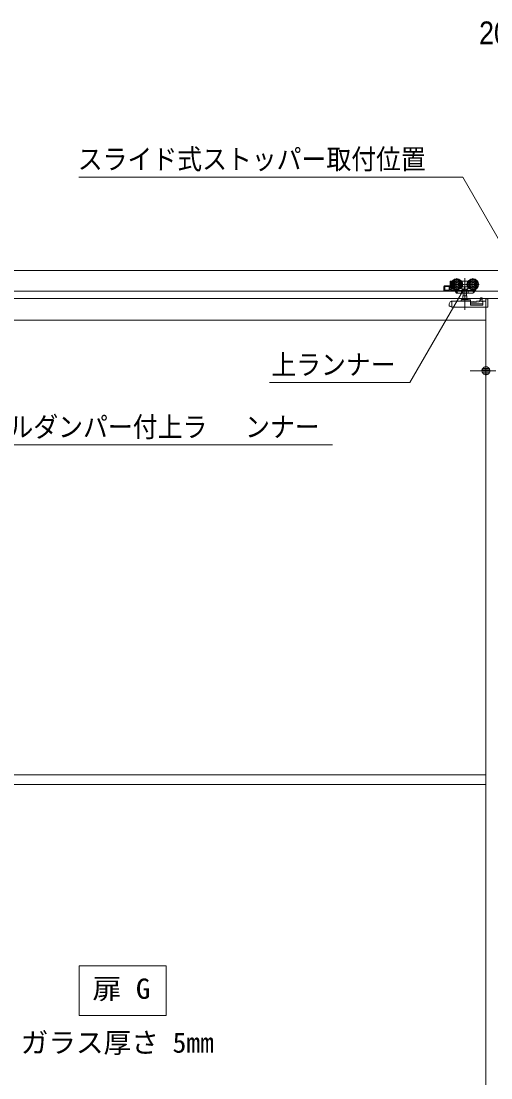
# Model space of a CAD drawing. Units: millimetres, scale not verified. Extents: x -6062 to 6062, y -3045 to 3045.
# Drawn here: x -3967 to -3212, y -947 to 751 of the extents above; entities that cross this region are included whole.
import ezdxf
from ezdxf.enums import TextEntityAlignment as Align

# ---------------------------------------------------------------- set-up
doc = ezdxf.new("R2010")
doc.units = ezdxf.units.MM
doc.header["$LTSCALE"] = 20
for name, color, linetype, lineweight in [('0-1_0', 7, 'Continuous', 9), ('0-2_2寸法-3', 7, 'Continuous', 9), ('0-3_3一般', 7, 'Continuous', 9), ('0-5_2寸法-2', 7, 'Continuous', 9)]:
    doc.layers.add(name, color=color, linetype=linetype, lineweight=lineweight)
doc.styles.add('ＭＳ ゴシック', font='')
doc.styles.add('ＭＳ Ｐゴシック', font='')
doc.styles.get('ＭＳ ゴシック').set_extended_font_data('MS Gothic')
doc.styles.get('ＭＳ Ｐゴシック').set_extended_font_data('MS PGothic')

# ---------------------------------------------------------------- blocks, each defined once
blk = doc.blocks.new('_Dot')
at = {"layer": '0-1_0'}
for p, q in [((-10, 0), (-20, 0)), ((9.78, 2), (-9.78, 2)), ((7.99, 6), (-7.99, 6)), ((9.16, -3.98), (-9.16, -3.98)), ((6, -7.98), (-6, -7.98))]:
    blk.add_line(p, q, dxfattribs=at)
for points in [[(10, 0), (9.92, 1.25), (9.69, 2.49), (9.3, 3.68), (8.76, 4.82), (8.09, 5.88), (7.29, 6.85), (6.37, 7.71), (5.36, 8.44), (4.26, 9.05), (3.09, 9.51), (1.87, 9.82), (0.63, 9.98), (-0.63, 9.98), (-1.87, 9.82), (-3.09, 9.51), (-4.26, 9.05), (-5.36, 8.44), (-6.37, 7.71), (-7.29, 6.85), (-8.09, 5.88), (-8.76, 4.82), (-9.3, 3.68), (-9.69, 2.49), (-9.92, 1.25), (-10, 0), (0, 0)], [(-10, 0), (-9.92, -1.25), (-9.69, -2.49), (-9.3, -3.68), (-8.76, -4.82), (-8.09, -5.88), (-7.29, -6.85), (-6.37, -7.71), (-5.36, -8.44), (-4.26, -9.05), (-3.09, -9.51), (-1.87, -9.82), (-0.63, -9.98), (0.63, -9.98), (1.87, -9.82), (3.09, -9.51), (4.26, -9.05), (5.36, -8.44), (6.37, -7.71), (7.29, -6.85), (8.09, -5.88), (8.76, -4.82), (9.3, -3.68), (9.69, -2.49), (9.92, -1.25), (10, 0), (0, 0)]]:
    blk.add_lwpolyline(points, close=True, dxfattribs=at)
blk = doc.blocks.new('グループ-134')
at = {"layer": '0-3_3一般'}
for p, q in [((19030, 7000), (-75990, 7000)), ((-29988, 6492), (-29988, 6362)), ((-29968, 6512), (-29808, 6512)), ((-29821.6, 6372), (-29821.6, 6482)), ((-29788, 6352), (-29788, 6652)), ((-29720.5, 6662), (-29778, 6662)), ((-29776, 6552), (-29380, 6552)), ((-29756, 6622), (-29756, 6578.7)), ((-29756, 6525.2), (-29756, 6452)), ((-29739.2, 6632), (-29746, 6632)), ((-29578, 6750), (-29578, 6354)), ((-29418, 6662), (-29435.5, 6662)), ((-29427.8, 6452.4), (-29428, 6452.5)), ((-29418, 6659.3), (-29418, 6654.4)), ((-29418, 6654.4), (-29418, 6634.4)), ((-29318, 6758.4), (-29318, 5738.4)), ((-29256, 6552), (-28860, 6552)), ((-29200.5, 6662), (-29218, 6662)), ((-29218, 6654.4), (-29218, 6659.3)), ((-29218, 6634.4), (-29218, 6654.4)), ((-29208.2, 6452.4), (-29208, 6452.5)), ((-29058, 6750), (-29058, 6354)), ((-75990, 6340), (19030, 6340)), ((-29788, 6342), (-29968, 6342)), ((-29788, 6352), (-29788, 6342)), ((-29788, 6342), (-29638.9, 6342)), ((-29758, 6412), (-29691.1, 6412)), ((-29746, 6442), (-29720.5, 6442)), ((-29638.9, 6342), (-29617, 6342)), ((-29628.9, 6342), (-29586.4, 6276.5)), ((-29615.1, 6375.8), (-29612.6, 6372)), ((-29606.1, 6362), (-29554.2, 6282)), ((-29600.7, 6362), (-29390, 6362)), ((-29542.2, 6272), (-29547.7, 6272)), ((-29542.2, 6272), (-29416, 6272)), ((-29428, 6398), (-29418, 6398)), ((-29421.9, 6362), (-29421.9, 6282)), ((-29416.3, 6272), (-29416, 6272)), ((-29416, 6272), (-29371.7, 6272)), ((-29381, 6080), (-29381, 6190)), ((-29381, 6190), (-29255, 6190)), ((-29374.3, 6371.5), (-29374.2, 6372)), ((-29374.2, 6282), (-29374.2, 6372)), ((-29371.9, 6272.1), (-29371.7, 6272)), ((-29371.7, 6272), (-29264.3, 6272)), ((-29367.5, 6190), (-29367.5, 6272)), ((-29268.5, 6272), (-29268.5, 6190)), ((-29264.1, 6272.1), (-29264.3, 6272)), ((-29264.3, 6272), (-29220, 6272)), ((-29261.8, 6372), (-29261.8, 6282)), ((-29255, 6190), (-29255, 6080)), ((-29246.5, 6362), (-29246, 6362)), ((-29246, 6362), (-28999.6, 6362)), ((-29220, 6272), (-29063.4, 6272)), ((-29219.7, 6272), (-29220, 6272)), ((-29218, 6398), (-29218, 6449.5)), ((-29218, 6398), (-29208, 6398)), ((-29214.1, 6362), (-29214.1, 6282)), ((-29117.8, 6362), (-29039.2, 6310.9)), ((-29046.7, 6281.1), (-29028.3, 6309.4)), ((-29006, 6362), (-29039.2, 6310.9)), ((-29038.8, 6311.1), (-29039.2, 6310.9)), ((-29028.3, 6309.4), (-28991.2, 6366.5)), ((-29014.4, 6303.3), (-29027, 6311.4)), ((-29014.4, 6303.3), (-28964.5, 6380.1)), ((-28991.2, 6366.5), (-28974.2, 6392.7)), ((-28964.5, 6380.1), (-28949, 6403.9)), ((-28952.5, 6406.1), (-28949, 6403.9)), ((-28814.6, 6118.6), (-28814.3, 6119.2)), ((-28802.4, 6124.7), (-28802, 6124.7)), ((-28802, 6124.7), (-28762.4, 6124.7)), ((-28762, 6124.4), (-28762, 6124.4)), ((-28320, 6100), (-52320, 6100)), ((-29792.6, 5860), (-29792.6, 5846.5)), ((-29792.6, 5846.5), (-29757.4, 5833.3)), ((-29757.4, 6008.7), (-29766.1, 6005.4)), ((-29757.4, 6008.7), (-29747.5, 6012.4)), ((-29738, 5826), (-29757.4, 5833.3)), ((-29739.7, 6015.3), (-29747.5, 6012.4)), ((-29738, 6006.3), (-29738, 6006)), ((-29738, 6006), (-29738, 5826)), ((-28578, 5826), (-29738, 5826)), ((-29148, 6016), (-29736.2, 6016)), ((-29438, 6046), (-29438, 6026)), ((-29371.3, 6056), (-29428, 6056)), ((-29230, 6080), (-29406, 6080)), ((-29371.3, 6056), (-29264.7, 6056)), ((-29148, 6056), (-29264.7, 6056)), ((-29138, 6026), (-29138, 6046)), ((-29138, 6026), (-29138, 6006)), ((-29138, 5888), (-29138, 6006)), ((-29138, 5926), (-28738, 5926)), ((-29138, 5888), (-28738, 5888)), ((-28822, 6092), (-28822, 6040.2)), ((-28738, 5888), (-28738, 5996)), ((-28718, 6016), (-28638, 6016)), ((-28640, -39740), (-28640, 6050)), ((-28640, 6050), (-28640, -39740)), ((-28638, 6016), (-28638, 6086)), ((-4640, 6100), (-28611.1, 6100)), ((-28576, 6074), (-28576, 5860)), ((-28640, 5400), (-52000, 5400)), ((-52000, -9200), (-28640, -9200)), ((-52000, -9520), (-28640, -9520))]:
    blk.add_line(p, q, dxfattribs=at)
blk.add_lwpolyline([(-29958, 6372), (-29958, 6482), (-29818, 6482), (-29818, 6372)], close=True, dxfattribs=at)
for points in [[(-29418, 6449.5), (-29418.3, 6449.6), (-29418.5, 6449.7), (-29418.8, 6449.7), (-29419, 6449.8), (-29419.3, 6449.9), (-29419.5, 6449.9), (-29419.8, 6450), (-29420, 6450.1), (-29420.3, 6450.2), (-29420.5, 6450.2), (-29420.8, 6450.3), (-29421, 6450.4), (-29421.3, 6450.5), (-29421.5, 6450.5), (-29421.8, 6450.6), (-29422, 6450.7), (-29422.3, 6450.8), (-29422.5, 6450.8), (-29422.8, 6450.9), (-29423, 6451), (-29423.3, 6451.1), (-29423.5, 6451.1), (-29423.8, 6451.2), (-29424, 6451.3), (-29424.3, 6451.4), (-29424.5, 6451.4), (-29424.8, 6451.5), (-29425, 6451.6), (-29425.3, 6451.7), (-29425.5, 6451.7), (-29425.8, 6451.8), (-29426, 6451.9), (-29426.3, 6452), (-29426.5, 6452), (-29426.8, 6452.1), (-29427, 6452.2), (-29427.3, 6452.3), (-29427.5, 6452.3), (-29427.8, 6452.4)], [(-29218, 6659.3), (-29218, 6662), (-29418, 6662), (-29418, 6659.3)], [(-29218, 6449.5), (-29217.7, 6449.6), (-29217.5, 6449.7), (-29217.2, 6449.7), (-29217, 6449.8), (-29216.7, 6449.9), (-29216.5, 6449.9), (-29216.2, 6450), (-29216, 6450.1), (-29215.7, 6450.2), (-29215.5, 6450.2), (-29215.2, 6450.3), (-29215, 6450.4), (-29214.7, 6450.5), (-29214.5, 6450.5), (-29214.2, 6450.6), (-29214, 6450.7), (-29213.7, 6450.8), (-29213.5, 6450.8), (-29213.2, 6450.9), (-29213, 6451), (-29212.7, 6451.1), (-29212.5, 6451.1), (-29212.2, 6451.2), (-29212, 6451.3), (-29211.7, 6451.4), (-29211.5, 6451.4), (-29211.2, 6451.5), (-29211, 6451.6), (-29210.7, 6451.7), (-29210.5, 6451.7), (-29210.2, 6451.8), (-29210, 6451.9), (-29209.7, 6452), (-29209.5, 6452), (-29209.2, 6452.1), (-29209, 6452.2), (-29208.7, 6452.3), (-29208.5, 6452.3), (-29208.2, 6452.4)], [(-29661.8, 6392.7), (-29648.4, 6372), (-29758, 6372), (-29758, 6412)], [(-29628.9, 6352), (-29628.9, 6362), (-29606.1, 6362), (-29612.6, 6372)], [(-29578, 6272), (-29547.7, 6272), (-29554.2, 6282)], [(-29421.9, 6282), (-29421.9, 6281.7), (-29421.9, 6281.3), (-29421.8, 6281), (-29421.8, 6280.7), (-29421.7, 6280.4), (-29421.7, 6280.1), (-29421.6, 6279.8), (-29421.6, 6279.4), (-29421.5, 6279.1), (-29421.4, 6278.8), (-29421.4, 6278.5), (-29421.3, 6278.2), (-29421.2, 6277.9), (-29421.1, 6277.6), (-29421, 6277.3), (-29420.9, 6276.9), (-29420.8, 6276.6), (-29420.7, 6276.3), (-29420.6, 6276), (-29420.4, 6275.7), (-29420.3, 6275.4), (-29420.2, 6275.1), (-29420, 6274.8), (-29419.8, 6274.6), (-29419.7, 6274.3), (-29419.5, 6274.1), (-29419.3, 6273.8), (-29419.1, 6273.6), (-29418.9, 6273.4), (-29418.7, 6273.2), (-29418.5, 6273), (-29418.2, 6272.9), (-29418, 6272.7), (-29417.7, 6272.6), (-29417.5, 6272.4), (-29417.2, 6272.3), (-29416.9, 6272.2), (-29416.6, 6272.1), (-29416.3, 6272)], [(-29418, 6449.5), (-29418, 6398), (-29218, 6398)], [(-29390, 6362), (-29389.5, 6362), (-29389, 6362), (-29388.5, 6362.1), (-29388, 6362.1), (-29387.5, 6362.2), (-29387, 6362.3), (-29386.4, 6362.4), (-29385.9, 6362.5), (-29385.4, 6362.6), (-29384.9, 6362.7), (-29384.4, 6362.8), (-29383.9, 6363), (-29383.4, 6363.1), (-29382.9, 6363.3), (-29382.4, 6363.5), (-29381.9, 6363.7), (-29381.3, 6363.9), (-29380.8, 6364.1), (-29380.3, 6364.3), (-29379.8, 6364.5), (-29379.3, 6364.8), (-29378.8, 6365), (-29378.4, 6365.3), (-29377.9, 6365.6), (-29377.5, 6365.9), (-29377.1, 6366.2), (-29376.8, 6366.5), (-29376.4, 6366.9), (-29376.1, 6367.2), (-29375.8, 6367.6), (-29375.6, 6368), (-29375.3, 6368.4), (-29375.1, 6368.8), (-29374.9, 6369.2), (-29374.8, 6369.6), (-29374.6, 6370.1), (-29374.5, 6370.5), (-29374.4, 6371), (-29374.3, 6371.5)], [(-29374.2, 6282), (-29374.2, 6281.7), (-29374.2, 6281.4), (-29374.2, 6281.2), (-29374.2, 6280.9), (-29374.2, 6280.6), (-29374.2, 6280.3), (-29374.2, 6280.1), (-29374.2, 6279.8), (-29374.2, 6279.5), (-29374.2, 6279.2), (-29374.2, 6278.9), (-29374.2, 6278.7), (-29374.2, 6278.4), (-29374.2, 6278.1), (-29374.1, 6277.8), (-29374.1, 6277.5), (-29374.1, 6277.2), (-29374.1, 6276.9), (-29374.1, 6276.7), (-29374.1, 6276.4), (-29374.1, 6276.1), (-29374.1, 6275.8), (-29374, 6275.5), (-29374, 6275.3), (-29373.9, 6275), (-29373.9, 6274.7), (-29373.8, 6274.5), (-29373.7, 6274.3), (-29373.6, 6274), (-29373.5, 6273.8), (-29373.3, 6273.6), (-29373.2, 6273.4), (-29373, 6273.2), (-29372.9, 6273), (-29372.7, 6272.8), (-29372.5, 6272.6), (-29372.3, 6272.4), (-29372.1, 6272.3), (-29371.9, 6272.1)], [(-29261.8, 6282), (-29261.8, 6281.7), (-29261.8, 6281.4), (-29261.8, 6281.2), (-29261.8, 6280.9), (-29261.8, 6280.6), (-29261.8, 6280.3), (-29261.8, 6280.1), (-29261.8, 6279.8), (-29261.8, 6279.5), (-29261.8, 6279.2), (-29261.8, 6278.9), (-29261.8, 6278.7), (-29261.8, 6278.4), (-29261.8, 6278.1), (-29261.9, 6277.8), (-29261.9, 6277.5), (-29261.9, 6277.2), (-29261.9, 6276.9), (-29261.9, 6276.7), (-29261.9, 6276.4), (-29261.9, 6276.1), (-29261.9, 6275.8), (-29262, 6275.5), (-29262, 6275.3), (-29262.1, 6275), (-29262.1, 6274.7), (-29262.2, 6274.5), (-29262.3, 6274.3), (-29262.4, 6274), (-29262.5, 6273.8), (-29262.7, 6273.6), (-29262.8, 6273.4), (-29263, 6273.2), (-29263.1, 6273), (-29263.3, 6272.8), (-29263.5, 6272.6), (-29263.7, 6272.4), (-29263.9, 6272.3), (-29264.1, 6272.1)], [(-29261.8, 6372), (-29261.7, 6371.5), (-29261.6, 6371), (-29261.5, 6370.5), (-29261.4, 6370.1), (-29261.2, 6369.6), (-29261.1, 6369.2), (-29260.9, 6368.8), (-29260.7, 6368.4), (-29260.4, 6368), (-29260.2, 6367.6), (-29259.9, 6367.2), (-29259.6, 6366.9), (-29259.2, 6366.5), (-29258.9, 6366.2), (-29258.5, 6365.9), (-29258.1, 6365.6), (-29257.6, 6365.3), (-29257.2, 6365), (-29256.7, 6364.8), (-29256.2, 6364.5), (-29255.7, 6364.3), (-29255.2, 6364.1), (-29254.7, 6363.9), (-29254.1, 6363.7), (-29253.6, 6363.5), (-29253.1, 6363.3), (-29252.6, 6363.1), (-29252.1, 6363), (-29251.6, 6362.8), (-29251.1, 6362.7), (-29250.6, 6362.6), (-29250.1, 6362.5), (-29249.6, 6362.4), (-29249, 6362.3), (-29248.5, 6362.2), (-29248, 6362.1), (-29247.5, 6362.1), (-29247, 6362), (-29246.5, 6362)], [(-29214.1, 6282), (-29214.1, 6281.7), (-29214.1, 6281.3), (-29214.2, 6281), (-29214.2, 6280.7), (-29214.3, 6280.4), (-29214.3, 6280.1), (-29214.4, 6279.8), (-29214.4, 6279.4), (-29214.5, 6279.1), (-29214.6, 6278.8), (-29214.6, 6278.5), (-29214.7, 6278.2), (-29214.8, 6277.9), (-29214.9, 6277.6), (-29215, 6277.3), (-29215.1, 6276.9), (-29215.2, 6276.6), (-29215.3, 6276.3), (-29215.4, 6276), (-29215.6, 6275.7), (-29215.7, 6275.4), (-29215.8, 6275.1), (-29216, 6274.8), (-29216.2, 6274.6), (-29216.3, 6274.3), (-29216.5, 6274.1), (-29216.7, 6273.8), (-29216.9, 6273.6), (-29217.1, 6273.4), (-29217.3, 6273.2), (-29217.5, 6273), (-29217.8, 6272.9), (-29218, 6272.7), (-29218.3, 6272.6), (-29218.5, 6272.4), (-29218.8, 6272.3), (-29219.1, 6272.2), (-29219.4, 6272.1), (-29219.7, 6272)], [(-29028.3, 6309.4), (-29028.1, 6309.7), (-29028, 6310), (-29027.9, 6310.2), (-29027.8, 6310.5), (-29027.8, 6310.7), (-29027.8, 6311), (-29027.8, 6311.2), (-29027.8, 6311.4), (-29027.9, 6311.5), (-29028, 6311.7), (-29028.2, 6311.8), (-29028.4, 6312), (-29028.6, 6312.1), (-29028.9, 6312.2), (-29029.2, 6312.2), (-29029.5, 6312.3), (-29029.8, 6312.3), (-29030.2, 6312.4), (-29030.6, 6312.4), (-29031.1, 6312.4), (-29031.5, 6312.3), (-29032, 6312.3), (-29032.5, 6312.3), (-29032.9, 6312.2), (-29033.3, 6312.2), (-29033.8, 6312.1), (-29034.2, 6312.1), (-29034.6, 6312), (-29035, 6312), (-29035.4, 6311.9), (-29035.8, 6311.8), (-29036.2, 6311.8), (-29036.6, 6311.7), (-29037, 6311.6), (-29037.4, 6311.5), (-29037.8, 6311.4), (-29038.1, 6311.3), (-29038.5, 6311.2), (-29038.8, 6311.1)], [(-28821.9, 6092.1), (-28821.9, 6092.8), (-28821.8, 6093.5), (-28821.8, 6094.2), (-28821.8, 6094.9), (-28821.7, 6095.6), (-28821.7, 6096.3), (-28821.6, 6097), (-28821.6, 6097.8), (-28821.5, 6098.5), (-28821.4, 6099.2), (-28821.3, 6099.9), (-28821.2, 6100.6), (-28821, 6101.3), (-28820.9, 6102), (-28820.7, 6102.7), (-28820.6, 6103.4), (-28820.4, 6104), (-28820.2, 6104.7), (-28820.1, 6105.4), (-28819.9, 6106.1), (-28819.7, 6106.8), (-28819.4, 6107.5), (-28819.2, 6108.2), (-28819, 6108.9), (-28818.7, 6109.5), (-28818.5, 6110.2), (-28818.3, 6110.9), (-28818, 6111.5), (-28817.7, 6112.2), (-28817.4, 6112.8), (-28817.2, 6113.5), (-28816.9, 6114.1), (-28816.6, 6114.8), (-28816.3, 6115.4), (-28815.9, 6116.1), (-28815.6, 6116.7), (-28815.3, 6117.3), (-28815, 6118), (-28814.6, 6118.6)], [(-28814.2, 6119.2), (-28814.1, 6119.5), (-28813.9, 6119.8), (-28813.7, 6120.1), (-28813.5, 6120.4), (-28813.3, 6120.6), (-28813.1, 6120.9), (-28812.9, 6121.1), (-28812.7, 6121.4), (-28812.4, 6121.6), (-28812.2, 6121.8), (-28811.9, 6122), (-28811.7, 6122.2), (-28811.4, 6122.4), (-28811.1, 6122.6), (-28810.8, 6122.8), (-28810.5, 6122.9), (-28810.1, 6123.1), (-28809.8, 6123.2), (-28809.5, 6123.3), (-28809.1, 6123.4), (-28808.7, 6123.5), (-28808.4, 6123.6), (-28808, 6123.7), (-28807.7, 6123.8), (-28807.3, 6123.9), (-28807, 6124), (-28806.6, 6124.1), (-28806.2, 6124.2), (-28805.9, 6124.2), (-28805.5, 6124.3), (-28805.2, 6124.3), (-28804.8, 6124.4), (-28804.5, 6124.5), (-28804.1, 6124.5), (-28803.8, 6124.5), (-28803.4, 6124.6), (-28803.1, 6124.6), (-28802.7, 6124.6), (-28802.4, 6124.7)], [(-28762.4, 6124.7), (-28762.3, 6124.7), (-28762.3, 6124.7), (-28762.3, 6124.7), (-28762.3, 6124.7), (-28762.3, 6124.7), (-28762.3, 6124.7), (-28762.3, 6124.7), (-28762.3, 6124.7), (-28762.2, 6124.7), (-28762.2, 6124.7), (-28762.2, 6124.7), (-28762.2, 6124.6), (-28762.2, 6124.6), (-28762.2, 6124.6), (-28762.2, 6124.6), (-28762.2, 6124.6), (-28762.2, 6124.6), (-28762.1, 6124.6), (-28762.1, 6124.6), (-28762.1, 6124.6), (-28762.1, 6124.6), (-28762.1, 6124.6), (-28762.1, 6124.6), (-28762.1, 6124.6), (-28762.1, 6124.6), (-28762.1, 6124.5), (-28762.1, 6124.5), (-28762.1, 6124.5), (-28762, 6124.5), (-28762, 6124.5), (-28762, 6124.5), (-28762, 6124.5), (-28762, 6124.5), (-28762, 6124.5), (-28762, 6124.4), (-28762, 6124.4), (-28762, 6124.4), (-28762, 6124.4), (-28762, 6124.4)], [(-28762, 6062.3), (-28762, 6116), (-28762, 6122.8), (-28762, 6124.4)], [(-29818, 5930.5), (-29818, 5860), (-29792.6, 5860)], [(-29747.5, 6012.4), (-29747.2, 6012.3), (-29746.9, 6012.2), (-29746.6, 6012.1), (-29746.3, 6012), (-29746, 6012), (-29745.7, 6011.8), (-29745.4, 6011.7), (-29745.1, 6011.6), (-29744.8, 6011.5), (-29744.5, 6011.4), (-29744.2, 6011.3), (-29743.9, 6011.2), (-29743.6, 6011.1), (-29743.3, 6011), (-29743, 6010.9), (-29742.7, 6010.7), (-29742.4, 6010.6), (-29742.1, 6010.5), (-29741.8, 6010.4), (-29741.5, 6010.2), (-29741.2, 6010.1), (-29740.9, 6010), (-29740.6, 6009.8), (-29740.4, 6009.7), (-29740.1, 6009.5), (-29739.9, 6009.3), (-29739.6, 6009.2), (-29739.4, 6009), (-29739.2, 6008.8), (-29739.1, 6008.5), (-29738.9, 6008.3), (-29738.7, 6008.1), (-29738.6, 6007.9), (-29738.5, 6007.6), (-29738.4, 6007.4), (-29738.3, 6007.1), (-29738.2, 6006.8), (-29738.1, 6006.6), (-29738, 6006.3)], [(-28792, 6059.1), (-28842, 6027.6), (-29138, 5996)], [(-29120.1, 5963.7), (-28762, 6002), (-28762, 6062.3), (-28792, 6059.1)], [(-28578, 5826), (-28578, 6086), (-28638, 6086)], [(-28576, 6074), (-28576, 6084), (-28578, 6084)], [(-28576, 5860), (-28576.6, 5853.7), (-28578, 5848.8)]]:
    blk.add_lwpolyline(points, dxfattribs=at)
for centre, radius in [((-29578, 6552), 180), ((-29578, 6552), 160), ((-29578, 6552), 130), ((-29578, 6552), 126), ((-29578, 6552), 104), ((-29578, 6552), 74), ((-29578, 6552), 60), ((-29058, 6552), 180), ((-29058, 6552), 160), ((-29058, 6552), 130), ((-29058, 6552), 126), ((-29058, 6552), 104), ((-29058, 6552), 74), ((-29058, 6552), 60)]:
    blk.add_circle(centre, radius, dxfattribs=at)
for centre, radius, start, end in [((-29968, 6492), 20, 90, 180), ((-29808, 6532), 20, 270, 0), ((-29778, 6652), 10, 90, 180), ((-29746, 6622), 10, 90, 180), ((-29736, 6462), 20, 180, 270), ((-29746, 6452), 10, 180, 270), ((-29578, 6552), 190, 327.3631, 32.6369), ((-29058, 6552), 190, 147.3631, 212.6369), ((-29968, 6362), 20, 180, 270), ((-29638.9, 6352), 10, 270, 0), ((-29600.7, 6372), 10, 213, 270), ((-29578, 6282), 10, 213, 270), ((-29542.2, 6282), 10, 213, 270), ((-29063.4, 6292), 20, 270, 327), ((-28999.6, 6372), 10, 270, 327), ((-29738, 5930.5), 80, 110.55605, 180), ((-29736.2, 6006), 10, 90, 110.55605), ((-29448, 6026), 10, 270, 0), ((-29428, 6046), 10, 90, 180), ((-29406, 6068), 12, 90, 180), ((-29406, 6068), 12, 180, 270), ((-29230, 6068), 12, 0, 90), ((-29230, 6068), 12, 270, 0), ((-29148, 6046), 10, 0, 90), ((-29148, 6006), 10, 0, 90), ((-29118, 5943.8), 20, 96.10164, 180), ((-28718, 5996), 20, 90, 180)]:
    blk.add_arc(centre, radius, start, end, dxfattribs=at)
blk = doc.blocks.new('グループ-135')
at = {"layer": '0-3_3一般'}
blk.add_line((20736.5, 7000), (-77863.5, 7000), dxfattribs=at)
blk = doc.blocks.new('グループ-136')
at = {"layer": '0-3_3一般'}
for name in ['グループ-135', 'グループ-134']:
    blk.add_blockref(name, (0, 0), dxfattribs=at)

msp = doc.modelspace()

# ---------------------------------------------------------------- linework, layer by layer
at = {"layer": '0-2_2寸法-3'}
for p, q in [((-3248.51, 323.83), (-3258.29, 323.83)), ((-3253.23, 327.83), (-3253.57, 327.83)), ((-3253.23, 327.83), (-3253.57, 327.83)), ((-3249.4, 319.83), (-3257.4, 319.83))]:
    msp.add_line(p, q, dxfattribs=at)
for points in [[(-3165.5, 341.8), (-3256.83, 500), (-3873.62, 500)], [(-3465.94, 70), (-4064.78, 70), (-4211.02, 323.3)], [(-3567.56, 170), (-3341.64, 170), (-3253.4, 322.84)]]:
    msp.add_lwpolyline(points, dxfattribs=at)
msp.add_lwpolyline([(-3873.5, -767), (-3733.5, -767), (-3733.5, -847), (-3873.5, -847)], close=True, dxfattribs=at)
msp.add_circle((-3253.4, 322.84), 5.01, dxfattribs=at)
msp.add_circle((-3253.4, 322.84), 5.01, dxfattribs=at)
at = {"layer": '0-5_2寸法-2'}
for p, q in [((-3219.5, 208), (-3219.5, 209)), ((-3232.21, 189), (-3244.92, 189)), ((-3203.5, 189), (-3219.5, 189))]:
    msp.add_line(p, q, dxfattribs=at)

# ---------------------------------------------------------------- block references
at = {"layer": '0-3_3一般', "xscale": 0.05, "yscale": 0.05}
msp.add_blockref('グループ-136', (-1787.5, 0), dxfattribs=at)
at = {"layer": '0-5_2寸法-2', "xscale": 0.6356201, "yscale": 0.6356201}
msp.add_blockref('_Dot', (-3219.5, 189), dxfattribs=at)

# ---------------------------------------------------------------- texts
at = {"layer": '0-2_2寸法-3', "style": 'ＭＳ ゴシック'}
for s, width, p in [('スライド式ストッパー取付位置', 0.9, (-3875.54, 502.97)), ('上ランナー', 0.9, (-3564.52, 172.77)), ('ダブルダンパー付上ラ', 0.9, (-4066.88, 72.77)), ('ンナー', 0.9, (-3606.57, 72.77)), ('扉 G', 1.05, (-3852.01, -829.87))]:
    msp.add_text(s, height=32.55, dxfattribs=dict(at, width=width)).set_placement(p, align=Align.BOTTOM_LEFT)
msp.add_text('ガラス厚さ 5mm', height=32.55, dxfattribs=at).set_placement((-3967.29, -916.45), align=Align.BOTTOM_LEFT)
at = {"layer": '0-5_2寸法-2', "style": 'ＭＳ Ｐゴシック', "width": 0.9}
msp.add_text('20', height=36.66, dxfattribs=at).set_placement((-3230.48, 702.48), align=Align.BOTTOM_LEFT)

doc.saveas('drawing.dxf')
